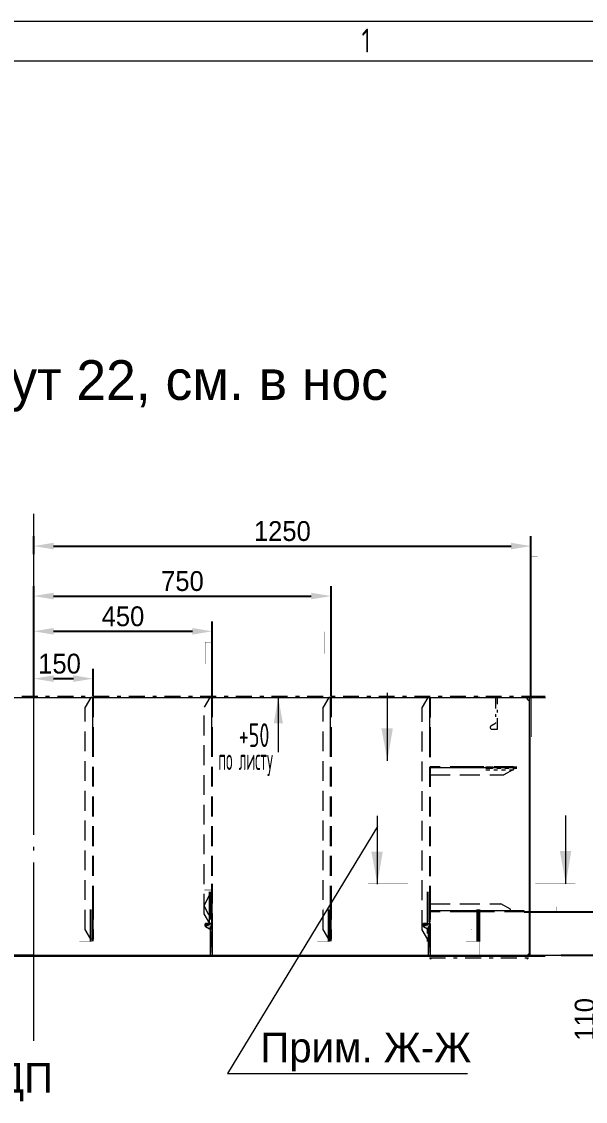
# Model space of a CAD drawing. Header units: millimetres. Extents: x 149544 to 197467, y -3118 to 25363.
# Drawn here: x 182462 to 183884, y 6742 to 9465 of the extents above; entities that cross this region are included whole.
import ezdxf

# ---------------------------------------------------------------- set-up
doc = ezdxf.new("R2010")
doc.units = ezdxf.units.MM
doc.header["$MEASUREMENT"] = 0
for name, pattern in [('K5LT32768', [0]), ('K5LT32769', [0]), ('K5LT32781', [90, 40, -20, 10, -20]), ('K5LT32789', [0]), ('K5LT32790', [520, 450, -30, 10, -30]), ('K5LT32791', [0]), ('K5LT32793', [10, 5, -5]), ('K5LT32795', [75, 50, -25]), ('K5LT32798', [20, 10, -10]), ('K5LT32799', [20, 10, -10]), ('K5LT32807', [0]), ('K5LT32813', [90, 40, -20, 10, -20]), ('K5LT32814', [63, 28, -14, 7, -14]), ('K5LT_THIN', [0])]:
    doc.linetypes.add(name, pattern=pattern)
doc.layers.add('pen_035', color=1, linetype='Continuous')
doc.layers.add('pen_7', color=1, linetype='Continuous')
doc.styles.add('KTEXTSTYLE', font='GOST_AU.SHX', dxfattribs={"width": 0.96, "height": 5})
doc.styles.add('style5', font='arial.ttf', dxfattribs={"height": 3})
doc.dimstyles.new('PB20', dxfattribs={"dimscale": 20, "dimtxt": 2.5, "dimasz": 2.5, "dimexe": 1.25, "dimexo": 0, "dimtad": 1, "dimdec": 0, "dimtxsty": 'Standard', "dimcen": 2.5, "dimclrd": 7, "dimclre": 7, "dimclrt": 4, "dimadec": 0, "dimazin": 0, "dimtfac": 1, "dimtdec": 0, "dimtmove": 0, "dimatfit": 3, "dimfxl": 1.25, "dimarcsym": 0})

# ---------------------------------------------------------------- blocks, each defined once
blk = doc.blocks.new('*D3231')
at = {"color": 7, "lineweight": -2}
for p, q in [((182493.1, 8122.2), (182493.1, 8167.5)), ((183747.1, 7760.4), (183747.1, 8167.5)), ((182543.1, 8142.5), (183697.1, 8142.5))]:
    blk.add_line(p, q, dxfattribs=at)
at = {"color": 7}
for points in [[(182543.1, 8150.8), (182543.1, 8134.2), (182493.1, 8142.5)], [(183697.1, 8150.8), (183697.1, 8134.2), (183747.1, 8142.5)]]:
    blk.add_solid(points, dxfattribs=at)
at = {"layer": 'Defpoints', "color": 0}
for p in [(182493.1, 8122.2), (183747.1, 8142.5), (183747.1, 7760.4)]:
    blk.add_point(p, dxfattribs=at)
at = {"color": 4, "insert": (183120.1, 8180), "char_height": 50, "attachment_point": 5}
blk.add_mtext('\\H50.0;\\W0.965;\\Q0;\\Q0;1250\\H50.0;\\W0.965;\\Q0;', dxfattribs=at)
blk = doc.blocks.new('*D3232')
at = {"color": 7, "lineweight": -2}
for p, q in [((183920.4, 7270.4), (183920.4, 7320.4)), ((183730.1, 7220.4), (183945.4, 7220.4)), ((183920.4, 7220.4), (183920.4, 7110.9)), ((183823.7, 7110.9), (183945.4, 7110.9)), ((183920.4, 7060.9), (183920.4, 6892.1))]:
    blk.add_line(p, q, dxfattribs=at)
at = {"color": 7}
for points in [[(183912, 7270.4), (183928.7, 7270.4), (183920.4, 7220.4)], [(183912, 7060.9), (183928.7, 7060.9), (183920.4, 7110.9)]]:
    blk.add_solid(points, dxfattribs=at)
at = {"layer": 'Defpoints', "color": 0}
for p in [(183730.1, 7220.4), (183823.7, 7110.9), (183920.4, 7110.9)]:
    blk.add_point(p, dxfattribs=at)
at = {"color": 4, "insert": (183882.9, 6948.8), "char_height": 50, "attachment_point": 5, "rotation": 90}
blk.add_mtext('\\H50.0;\\W0.965;\\Q0;\\H50.0;\\W0.965;\\Q0;\\Q0;110', dxfattribs=at)
blk = doc.blocks.new('U495')
at = {"layer": 'pen_035', "color": 1, "linetype": 'K5LT32769', "lineweight": 18, "true_color": 0xff0000}
for p in [(-151455.7, -1015.1), (-151470.7, -1015.1)]:
    blk.add_line(p, (-151472.3, -1015.5), dxfattribs=at)
blk = doc.blocks.new('U496')
at = {"layer": 'pen_035', "color": 1, "linetype": 'K5LT32769', "lineweight": 18, "true_color": 0xff0000}
for p in [(-151455.7, -1015.1), (-151472.3, -1015.5)]:
    blk.add_line(p, (-151473.7, -1016.6), dxfattribs=at)
blk = doc.blocks.new('U497')
at = {"layer": 'pen_035', "color": 1, "linetype": 'K5LT32769', "lineweight": 18, "true_color": 0xff0000}
for p in [(-151455.7, -1015.1), (-151473.7, -1016.6)]:
    blk.add_line(p, (-151474.5, -1018.1), dxfattribs=at)
blk = doc.blocks.new('U498')
at = {"layer": 'pen_035', "color": 1, "linetype": 'K5LT32769', "lineweight": 18, "true_color": 0xff0000}
for p in [(-151455.7, -1015.1), (-151474.5, -1018.1)]:
    blk.add_line(p, (-151474.6, -1019.8), dxfattribs=at)
blk = doc.blocks.new('U499')
at = {"layer": 'pen_035', "color": 1, "linetype": 'K5LT32769', "lineweight": 18, "true_color": 0xff0000}
for p in [(-151474.6, -1019.8), (-151455.7, -1015.1)]:
    blk.add_line(p, (-151473.9, -1021.4), dxfattribs=at)
blk = doc.blocks.new('U500')
at = {"layer": 'pen_035', "color": 1, "linetype": 'K5LT32769', "lineweight": 18, "true_color": 0xff0000}
for p in [(-151473.9, -1021.4), (-151455.7, -1015.1)]:
    blk.add_line(p, (-151472.7, -1022.6), dxfattribs=at)
blk = doc.blocks.new('U501')
at = {"layer": 'pen_035', "color": 1, "linetype": 'K5LT32769', "lineweight": 18, "true_color": 0xff0000}
for p in [(-151472.7, -1022.6), (-151455.7, -1015.1)]:
    blk.add_line(p, (-151462.7, -1028.4), dxfattribs=at)
blk = doc.blocks.new('U502')
at = {"layer": 'pen_035', "color": 1, "linetype": 'K5LT32769', "lineweight": 18, "true_color": 0xff0000}
for p in [(-151462.7, -1028.4), (-151455.7, -1015.1)]:
    blk.add_line(p, (-151461.6, -1029.3), dxfattribs=at)
blk = doc.blocks.new('U503')
at = {"layer": 'pen_035', "color": 1, "linetype": 'K5LT32769', "lineweight": 18, "true_color": 0xff0000}
for p in [(-151461.6, -1029.3), (-151455.7, -1015.1)]:
    blk.add_line(p, (-151460.9, -1030.5), dxfattribs=at)
blk = doc.blocks.new('U504')
at = {"layer": 'pen_035', "color": 1, "linetype": 'K5LT32769', "lineweight": 18, "true_color": 0xff0000}
for p in [(-151460.9, -1030.5), (-151455.7, -1015.1)]:
    blk.add_line(p, (-151460.7, -1031.9), dxfattribs=at)
blk = doc.blocks.new('U505')
at = {"layer": 'pen_035', "color": 1, "linetype": 'K5LT32769', "lineweight": 18, "true_color": 0xff0000}
for p in [(-151455.7, -1015.1), (-151460.7, -1031.9)]:
    blk.add_line(p, (-151460.7, -1095.1), dxfattribs=at)
blk = doc.blocks.new('U506')
at = {"layer": 'pen_035', "color": 1, "linetype": 'K5LT32769', "lineweight": 18, "true_color": 0xff0000}
for p, q in [((-151455.7, -1015.1), (-151460.7, -1095.1)), ((-151455.7, -1015.1), (-151455.7, -1095.1)), ((-151460.7, -1095.1), (-151455.7, -1095.1))]:
    blk.add_line(p, q, dxfattribs=at)
blk = doc.blocks.new('U515')
at = {"layer": 'pen_035', "color": 1, "linetype": 'K5LT32769', "lineweight": 18, "true_color": 0xff0000}
for p in [(-150905.7, -1015.1), (-150920.7, -1015.1)]:
    blk.add_line(p, (-150922.3, -1015.5), dxfattribs=at)
blk = doc.blocks.new('U516')
at = {"layer": 'pen_035', "color": 1, "linetype": 'K5LT32769', "lineweight": 18, "true_color": 0xff0000}
for p in [(-150905.7, -1015.1), (-150922.3, -1015.5)]:
    blk.add_line(p, (-150923.7, -1016.6), dxfattribs=at)
blk = doc.blocks.new('U517')
at = {"layer": 'pen_035', "color": 1, "linetype": 'K5LT32769', "lineweight": 18, "true_color": 0xff0000}
for p in [(-150905.7, -1015.1), (-150923.7, -1016.6)]:
    blk.add_line(p, (-150924.5, -1018.1), dxfattribs=at)
blk = doc.blocks.new('U518')
at = {"layer": 'pen_035', "color": 1, "linetype": 'K5LT32769', "lineweight": 18, "true_color": 0xff0000}
for p in [(-150905.7, -1015.1), (-150924.5, -1018.1)]:
    blk.add_line(p, (-150924.6, -1019.8), dxfattribs=at)
blk = doc.blocks.new('U519')
at = {"layer": 'pen_035', "color": 1, "linetype": 'K5LT32769', "lineweight": 18, "true_color": 0xff0000}
for p in [(-150924.6, -1019.8), (-150905.7, -1015.1)]:
    blk.add_line(p, (-150923.9, -1021.4), dxfattribs=at)
blk = doc.blocks.new('U520')
at = {"layer": 'pen_035', "color": 1, "linetype": 'K5LT32769', "lineweight": 18, "true_color": 0xff0000}
for p in [(-150923.9, -1021.4), (-150905.7, -1015.1)]:
    blk.add_line(p, (-150922.7, -1022.6), dxfattribs=at)
blk = doc.blocks.new('U521')
at = {"layer": 'pen_035', "color": 1, "linetype": 'K5LT32769', "lineweight": 18, "true_color": 0xff0000}
for p in [(-150922.7, -1022.6), (-150905.7, -1015.1)]:
    blk.add_line(p, (-150912.7, -1028.4), dxfattribs=at)
blk = doc.blocks.new('U522')
at = {"layer": 'pen_035', "color": 1, "linetype": 'K5LT32769', "lineweight": 18, "true_color": 0xff0000}
for p in [(-150912.7, -1028.4), (-150905.7, -1015.1)]:
    blk.add_line(p, (-150911.6, -1029.3), dxfattribs=at)
blk = doc.blocks.new('U523')
at = {"layer": 'pen_035', "color": 1, "linetype": 'K5LT32769', "lineweight": 18, "true_color": 0xff0000}
for p in [(-150911.6, -1029.3), (-150905.7, -1015.1)]:
    blk.add_line(p, (-150910.9, -1030.5), dxfattribs=at)
blk = doc.blocks.new('U524')
at = {"layer": 'pen_035', "color": 1, "linetype": 'K5LT32769', "lineweight": 18, "true_color": 0xff0000}
for p in [(-150910.9, -1030.5), (-150905.7, -1015.1)]:
    blk.add_line(p, (-150910.7, -1031.9), dxfattribs=at)
blk = doc.blocks.new('U525')
at = {"layer": 'pen_035', "color": 1, "linetype": 'K5LT32769', "lineweight": 18, "true_color": 0xff0000}
for p in [(-150905.7, -1015.1), (-150910.7, -1031.9)]:
    blk.add_line(p, (-150910.7, -1095.1), dxfattribs=at)
blk = doc.blocks.new('U526')
at = {"layer": 'pen_035', "color": 1, "linetype": 'K5LT32769', "lineweight": 18, "true_color": 0xff0000}
for p, q in [((-150905.7, -1015.1), (-150910.7, -1095.1)), ((-150905.7, -1015.1), (-150905.7, -1095.1)), ((-150910.7, -1095.1), (-150905.7, -1095.1))]:
    blk.add_line(p, q, dxfattribs=at)
blk = doc.blocks.new('U1268')
at = {"layer": 'pen_035', "color": 1, "linetype": 'K5LT32769', "lineweight": 18, "true_color": 0xff0000}
for p in [(-150905.7, -1015.6), (-150920.7, -1015.6)]:
    blk.add_line(p, (-150922.3, -1016), dxfattribs=at)
blk = doc.blocks.new('U1269')
at = {"layer": 'pen_035', "color": 1, "linetype": 'K5LT32769', "lineweight": 18, "true_color": 0xff0000}
for p in [(-150905.7, -1015.6), (-150922.3, -1016)]:
    blk.add_line(p, (-150923.7, -1017.1), dxfattribs=at)
blk = doc.blocks.new('U1270')
at = {"layer": 'pen_035', "color": 1, "linetype": 'K5LT32769', "lineweight": 18, "true_color": 0xff0000}
for p in [(-150905.7, -1015.6), (-150923.7, -1017.1)]:
    blk.add_line(p, (-150924.5, -1018.6), dxfattribs=at)
blk = doc.blocks.new('U1271')
at = {"layer": 'pen_035', "color": 1, "linetype": 'K5LT32769', "lineweight": 18, "true_color": 0xff0000}
for p in [(-150905.7, -1015.6), (-150924.5, -1018.6)]:
    blk.add_line(p, (-150924.6, -1020.3), dxfattribs=at)
blk = doc.blocks.new('U1272')
at = {"layer": 'pen_035', "color": 1, "linetype": 'K5LT32769', "lineweight": 18, "true_color": 0xff0000}
for p in [(-150924.6, -1020.3), (-150905.7, -1015.6)]:
    blk.add_line(p, (-150923.9, -1021.9), dxfattribs=at)
blk = doc.blocks.new('U1273')
at = {"layer": 'pen_035', "color": 1, "linetype": 'K5LT32769', "lineweight": 18, "true_color": 0xff0000}
for p in [(-150923.9, -1021.9), (-150905.7, -1015.6)]:
    blk.add_line(p, (-150922.7, -1023.1), dxfattribs=at)
blk = doc.blocks.new('U1274')
at = {"layer": 'pen_035', "color": 1, "linetype": 'K5LT32769', "lineweight": 18, "true_color": 0xff0000}
for p in [(-150922.7, -1023.1), (-150905.7, -1015.6)]:
    blk.add_line(p, (-150912.7, -1028.9), dxfattribs=at)
blk = doc.blocks.new('U1275')
at = {"layer": 'pen_035', "color": 1, "linetype": 'K5LT32769', "lineweight": 18, "true_color": 0xff0000}
for p in [(-150912.7, -1028.9), (-150905.7, -1015.6)]:
    blk.add_line(p, (-150911.6, -1029.8), dxfattribs=at)
blk = doc.blocks.new('U1276')
at = {"layer": 'pen_035', "color": 1, "linetype": 'K5LT32769', "lineweight": 18, "true_color": 0xff0000}
for p in [(-150911.6, -1029.8), (-150905.7, -1015.6)]:
    blk.add_line(p, (-150910.9, -1031), dxfattribs=at)
blk = doc.blocks.new('U1277')
at = {"layer": 'pen_035', "color": 1, "linetype": 'K5LT32769', "lineweight": 18, "true_color": 0xff0000}
for p in [(-150910.9, -1031), (-150905.7, -1015.6)]:
    blk.add_line(p, (-150910.7, -1032.4), dxfattribs=at)
blk = doc.blocks.new('U1278')
at = {"layer": 'pen_035', "color": 1, "linetype": 'K5LT32769', "lineweight": 18, "true_color": 0xff0000}
for p in [(-150905.7, -1015.6), (-150910.7, -1032.4)]:
    blk.add_line(p, (-150910.7, -1095.6), dxfattribs=at)
blk = doc.blocks.new('U1279')
at = {"layer": 'pen_035', "color": 1, "linetype": 'K5LT32769', "lineweight": 18, "true_color": 0xff0000}
for p, q in [((-150905.7, -1015.6), (-150910.7, -1095.6)), ((-150905.7, -1015.6), (-150905.7, -1095.6)), ((-150910.7, -1095.6), (-150905.7, -1095.6))]:
    blk.add_line(p, q, dxfattribs=at)
blk = doc.blocks.new('*D3241')
at = {"color": 7, "lineweight": -2}
for p, q in [((182493.1, 7763.9), (182493.1, 7833.2)), ((182643.1, 7763.9), (182643.1, 7833.2)), ((182543.1, 7808.2), (182593.1, 7808.2))]:
    blk.add_line(p, q, dxfattribs=at)
at = {"color": 7}
for points in [[(182543.1, 7816.5), (182543.1, 7799.8), (182493.1, 7808.2)], [(182593.1, 7816.5), (182593.1, 7799.8), (182643.1, 7808.2)]]:
    blk.add_solid(points, dxfattribs=at)
at = {"layer": 'Defpoints', "color": 0}
for p in [(182643.1, 7808.2), (182493.1, 7763.9), (182643.1, 7763.9)]:
    blk.add_point(p, dxfattribs=at)
at = {"color": 4, "insert": (182558.1, 7845.7), "char_height": 50, "attachment_point": 5}
blk.add_mtext('\\H50.0;\\W0.965;\\Q0;\\H50.0;\\W0.965;\\Q0;\\Q0;150', dxfattribs=at)
blk = doc.blocks.new('*D3242')
at = {"color": 7, "lineweight": -2}
for p, q in [((182493.1, 7763.9), (182493.1, 7952.6)), ((182943.1, 7763.9), (182943.1, 7952.6)), ((182543.1, 7927.6), (182893.1, 7927.6))]:
    blk.add_line(p, q, dxfattribs=at)
at = {"color": 7}
for points in [[(182543.1, 7935.9), (182543.1, 7919.2), (182493.1, 7927.6)], [(182893.1, 7935.9), (182893.1, 7919.2), (182943.1, 7927.6)]]:
    blk.add_solid(points, dxfattribs=at)
at = {"layer": 'Defpoints', "color": 0}
for p in [(182943.1, 7927.6), (182493.1, 7763.9), (182943.1, 7763.9)]:
    blk.add_point(p, dxfattribs=at)
at = {"color": 4, "insert": (182718.1, 7965.1), "char_height": 50, "attachment_point": 5}
blk.add_mtext('\\H50.0;\\W0.965;\\Q0;\\H50.0;\\W0.965;\\Q0;\\Q0;450', dxfattribs=at)
blk = doc.blocks.new('*D3243')
at = {"color": 7, "lineweight": -2}
for p, q in [((182493.1, 7763.9), (182493.1, 8041.4)), ((183243.1, 7763.9), (183243.1, 8041.4)), ((182543.1, 8016.4), (183193.1, 8016.4))]:
    blk.add_line(p, q, dxfattribs=at)
at = {"color": 7}
for points in [[(182543.1, 8024.8), (182543.1, 8008.1), (182493.1, 8016.4)], [(183193.1, 8024.8), (183193.1, 8008.1), (183243.1, 8016.4)]]:
    blk.add_solid(points, dxfattribs=at)
at = {"layer": 'Defpoints', "color": 0}
for p in [(183243.1, 8016.4), (182493.1, 7763.9), (183243.1, 7763.9)]:
    blk.add_point(p, dxfattribs=at)
at = {"color": 4, "insert": (182868.1, 8053.9), "char_height": 50, "attachment_point": 5}
blk.add_mtext('\\H50.0;\\W0.965;\\Q0;\\H50.0;\\W0.965;\\Q0;\\Q0;750', dxfattribs=at)

msp = doc.modelspace()

# ---------------------------------------------------------------- hatches: boundary and pattern name
for points in [[(183121.6, 7695.4), (183098.5, 7695.5), (183109.7, 7760.6)], [(183369.9, 7683), (183398.8, 7683), (183385.1, 7601.5)], [(183344.5, 7372.1), (183373.4, 7372.1), (183359.7, 7290.6)], [(183819.9, 7373.1), (183848.8, 7373.1), (183835.1, 7291.6)], [(182943.1, 7110.9), (182938.1, 7110.9), (182938.1, 7174.2), (182937.9, 7175.5), (182937.2, 7176.8), (182936.1, 7177.6), (182926.1, 7183.4), (182924.9, 7184.6), (182924.2, 7186.2), (182924.3, 7187.9), (182925.1, 7189.5), (182926.4, 7190.5), (182928.1, 7190.9), (182943.1, 7190.9)], [(183493.1, 7110.9), (183488.1, 7110.9), (183488.1, 7174.2), (183487.9, 7175.5), (183487.2, 7176.8), (183486.1, 7177.6), (183476.1, 7183.4), (183474.9, 7184.6), (183474.2, 7186.2), (183474.3, 7187.9), (183475.1, 7189.5), (183476.4, 7190.5), (183478.1, 7190.9), (183493.1, 7190.9)], [(183493.1, 7110.4), (183488.1, 7110.4), (183488.1, 7173.7), (183487.9, 7175), (183487.2, 7176.3), (183486.1, 7177.1), (183476.1, 7182.9), (183474.9, 7184.1), (183474.2, 7185.7), (183474.3, 7187.4), (183475.1, 7189), (183476.4, 7190), (183478.1, 7190.4), (183493.1, 7190.4)]]:
    msp.add_hatch(color=0).paths.add_polyline_path(points)

# ---------------------------------------------------------------- linework, layer by layer
at = {"color": 7, "linetype": 'K5LT32768', "lineweight": 18}
msp.add_line((185451.3, 9465.2), (168631.3, 9465.2), dxfattribs=at)
at = {"color": 1, "linetype": 'K5LT32769', "lineweight": 18, "true_color": 0xff0000}
msp.add_line((185351.3, 9365.2), (169031.3, 9365.2), dxfattribs=at)
at = {"color": 0, "linetype": 'K5LT32790', "lineweight": 18}
for p, q in [((182493.1, 6894.4), (182493.1, 8223.6)), ((180113.1, 7110.9), (184283.7, 7110.9))]:
    msp.add_line(p, q, dxfattribs=at)
at = {"color": 0, "linetype": 'K5LT32781', "lineweight": 18}
for p, q in [((181203.1, 7763.9), (183743.1, 7763.9)), ((183743.1, 7763.9), (183783.7, 7763.9)), ((183663.1, 7760.8), (183658.1, 7760.8)), ((183747.1, 7760.4), (183783.7, 7760.4)), ((183644.9, 7687.1), (183644.2, 7685.5)), ((183644.2, 7685.5), (183644.3, 7683.7)), ((183644.3, 7683.7), (183645.1, 7682.2)), ((183646.1, 7688.2), (183644.9, 7687.1)), ((183645.1, 7682.2), (183646.4, 7681.1)), ((183656.1, 7694), (183646.1, 7688.2)), ((183646.4, 7681.1), (183648.1, 7680.8)), ((183648.1, 7680.8), (183663.1, 7680.8)), ((183657.2, 7694.9), (183656.1, 7694)), ((183657.9, 7696.1), (183657.2, 7694.9)), ((183658.1, 7697.5), (183657.9, 7696.1)), ((183491.4, 7107.9), (183740.8, 7107.9)), ((183491.4, 7104.4), (183740.8, 7104.4)), ((183492.6, 7102.1), (183493.9, 7100.9)), ((183492.6, 7101.6), (183493.9, 7100.4)), ((183494.7, 7104.3), (183496, 7103)), ((183494.7, 7103.8), (183496, 7102.5)), ((183614.1, 7102.4), (183614.1, 7104.5)), ((183618.1, 7102.4), (183618.1, 7104.5)), ((183736.3, 7103), (183737.5, 7104.3)), ((183738.4, 7100.9), (183739.6, 7102.1))]:
    msp.add_line(p, q, dxfattribs=at)
at = {"color": 0, "linetype": 'K5LT32768', "lineweight": 18}
for p, q in [((183385.3, 7600.6), (183385.3, 7772.7)), ((183359.9, 7289.7), (183359.9, 7461.9)), ((183835.2, 7290.6), (183835.2, 7462.8)), ((183359.9, 7435.4), (182981.7, 6812.5)), ((182493.1, 7078.9), (182493.1, 7142.9)), ((182981.7, 6812.5), (183587.4, 6812.5))]:
    msp.add_line(p, q, dxfattribs=at)
at = {"color": 0, "linetype": 'K5LT32769', "lineweight": 18}
for p, q in [((181243.1, 7760.5), (183747.1, 7760.4)), ((182637.1, 7760.9), (182623.1, 7736.6)), ((182643.1, 7760.9), (182637.1, 7760.9)), ((182641.1, 7760.9), (182641.1, 7660.9)), ((182937.1, 7760.9), (182923.1, 7736.6)), ((182943.1, 7760.9), (182937.1, 7760.9)), ((182941.1, 7760.9), (182941.1, 7660.9)), ((183237.1, 7760.9), (183223.1, 7736.6)), ((183243.1, 7760.9), (183237.1, 7760.9)), ((183241.1, 7760.9), (183241.1, 7660.9)), ((183487.1, 7760.4), (183473.1, 7736.1)), ((183493.1, 7760.4), (183487.1, 7760.4)), ((183491.1, 7760.4), (183491.1, 7660.4)), ((183618.1, 7760.9), (183612.1, 7760.9)), ((183743.1, 7110.4), (183743.1, 7760.4)), ((183747.1, 7760.4), (183747.1, 7661.8)), ((183745.1, 7110.4), (183745.1, 7660.4)), ((183493.1, 7585.4), (183493.1, 7565.4)), ((183593.1, 7583.4), (183493.1, 7583.4)), ((183703.1, 7583.4), (183598.1, 7583.4)), ((183703.1, 7579.4), (183678.9, 7565.4)), ((183703.1, 7585.4), (183703.1, 7579.4)), ((182941.1, 7290.9), (182941.1, 7190.9)), ((183243.1, 7260.9), (183243.1, 7280.9)), ((182641.1, 7250.9), (182641.1, 7150.9)), ((182935, 7260.3), (182923.1, 7236)), ((182940.1, 7260.3), (182935, 7260.3)), ((182940.1, 7200.4), (182940.1, 7270.9)), ((182943.1, 7200.4), (182943.1, 7270.9)), ((183241.1, 7250.9), (183241.1, 7150.9)), ((183490.1, 7200.4), (183490.1, 7270.9)), ((183490.1, 7199.9), (183490.1, 7270.4)), ((183491.1, 7250.4), (183491.1, 7150.4)), ((183493.1, 7200.4), (183493.1, 7270.9)), ((183493.1, 7199.9), (183493.1, 7270.4)), ((183493.1, 7225.4), (183493.1, 7245.4)), ((182640.1, 7145.9), (182640.1, 7225.9)), ((182643.1, 7145.9), (182643.1, 7225.9)), ((182923.1, 7236), (182923.1, 7235.7)), ((182935, 7211.5), (182923.1, 7235.7)), ((183240.1, 7145.9), (183240.1, 7225.9)), ((183243.1, 7145.9), (183243.1, 7225.9)), ((183593.1, 7222.4), (183493.1, 7222.4)), ((183615.1, 7145.9), (183615.1, 7225.9)), ((183615.1, 7145.4), (183615.1, 7225.4)), ((183618.1, 7145.9), (183618.1, 7225.9)), ((183618.1, 7145.4), (183618.1, 7225.4)), ((183730.1, 7222.4), (183630.1, 7222.4)), ((183695.5, 7226.4), (183671.2, 7240.4)), ((183695.5, 7220.4), (183695.5, 7226.4)), ((182937.1, 7190.9), (182923.1, 7215.1)), ((182940.1, 7211.5), (182935, 7211.5)), ((182943.1, 7190.9), (182937.1, 7190.9)), ((182637.1, 7150.9), (182623.1, 7175.1)), ((183237.1, 7150.9), (183223.1, 7175.1)), ((183487.1, 7150.4), (183473.1, 7174.6)), ((182643.1, 7150.9), (182637.1, 7150.9)), ((183243.1, 7150.9), (183237.1, 7150.9)), ((183493.1, 7150.4), (183487.1, 7150.4)), ((181243.1, 7110.9), (183743.1, 7110.9)), ((181243.1, 7107.9), (183743.1, 7107.9)), ((183738.1, 7110.9), (183743.1, 7115.5)), ((183743.1, 7110.9), (183783.1, 7110.9)), ((183743.1, 7107.9), (183783.1, 7107.9))]:
    msp.add_line(p, q, dxfattribs=at)
at = {"color": 0, "linetype": 'K5LT32795', "lineweight": 18}
for p, q in [((182623.1, 7175.1), (182623.1, 7736.6)), ((182643.1, 7760.9), (182641.1, 7760.9)), ((182643.1, 7760.9), (182643.1, 7660.9)), ((182923.1, 7215.1), (182923.1, 7736.6)), ((182943.1, 7760.9), (182941.1, 7760.9)), ((182943.1, 7760.9), (182943.1, 7660.9)), ((183223.1, 7175.1), (183223.1, 7736.6)), ((183243.1, 7760.9), (183241.1, 7760.9)), ((183243.1, 7760.9), (183243.1, 7660.9)), ((183473.1, 7174.6), (183473.1, 7736.1)), ((183493.1, 7760.4), (183491.1, 7760.4)), ((183493.1, 7760.4), (183493.1, 7660.4)), ((183618.1, 7760.9), (183616.1, 7760.9)), ((182641.1, 7660.9), (182641.1, 7250.9)), ((182643.1, 7660.9), (182643.1, 7250.9)), ((182941.1, 7660.9), (182941.1, 7290.9)), ((182943.1, 7660.9), (182943.1, 7290.9)), ((183241.1, 7660.9), (183241.1, 7250.9)), ((183243.1, 7660.9), (183243.1, 7250.9)), ((183491.1, 7660.4), (183491.1, 7250.4)), ((183493.1, 7660.4), (183493.1, 7250.4)), ((183593.1, 7585.4), (183493.1, 7585.4)), ((183493.1, 7585.4), (183493.1, 7583.4)), ((183598.1, 7585.4), (183593.1, 7585.4)), ((183598.1, 7583.4), (183593.1, 7583.4)), ((183703.1, 7585.4), (183598.1, 7585.4)), ((183703.1, 7585.4), (183703.1, 7583.4)), ((183493.1, 7565.4), (183678.9, 7565.4)), ((182943.1, 7290.9), (182943.1, 7190.9)), ((182643.1, 7250.9), (182643.1, 7150.9)), ((183243.1, 7260.9), (183243.1, 7262.9)), ((183243.1, 7250.9), (183243.1, 7150.9)), ((183493.1, 7250.4), (183493.1, 7150.4)), ((183493.1, 7240.4), (183671.2, 7240.4)), ((183493.1, 7225.4), (183493.1, 7227.4)), ((183593.1, 7220.4), (183493.1, 7220.4)), ((183630.1, 7222.4), (183593.1, 7222.4)), ((183630.1, 7220.4), (183593.1, 7220.4)), ((183730.1, 7220.4), (183630.1, 7220.4)), ((183730.1, 7220.4), (183730.1, 7222.4)), ((182943.1, 7190.9), (182941.1, 7190.9)), ((182643.1, 7150.9), (182641.1, 7150.9)), ((183243.1, 7150.9), (183241.1, 7150.9)), ((183493.1, 7150.4), (183491.1, 7150.4))]:
    msp.add_line(p, q, dxfattribs=at)
at = {"color": 0, "linetype": 'K5LT32807', "lineweight": 18}
msp.add_line((183109.7, 7760.6), (183109.2, 7622.8), dxfattribs=at)
at = {"color": 0, "linetype": 'K5LT32814', "lineweight": 18}
for p, q in [((183658.1, 7760.8), (183658.1, 7697.5)), ((183663.1, 7680.8), (183663.1, 7760.8))]:
    msp.add_line(p, q, dxfattribs=at)
at = {"color": 0, "linetype": 'K5LT32799', "lineweight": 18}
for p, q in [((183633.1, 7585.4), (183641.1, 7585.4)), ((183633.1, 7582.4), (183641.1, 7582.4)), ((183641.1, 7585.4), (183713.1, 7585.4)), ((183641.1, 7582.4), (183713.1, 7582.4)), ((182940.1, 7200.4), (182940.1, 7270.9)), ((182943.1, 7200.4), (182943.1, 7270.9)), ((182640.1, 7155.4), (182640.1, 7225.9)), ((182643.1, 7155.4), (182643.1, 7225.9)), ((183240.1, 7145.9), (183240.1, 7225.9)), ((183243.1, 7145.9), (183243.1, 7225.9)), ((183490.1, 7154.9), (183490.1, 7225.4)), ((183493.1, 7154.9), (183493.1, 7225.4)), ((183615.1, 7155.4), (183615.1, 7225.9)), ((183618.1, 7155.4), (183618.1, 7225.9))]:
    msp.add_line(p, q, dxfattribs=at)
at = {"color": 0, "linetype": 'K5LT32798', "lineweight": 18}
for p, q in [((183633.1, 7578.3), (183713.1, 7578.3)), ((182936.1, 7190.9), (182936.1, 7270.9)), ((182636.1, 7145.9), (182636.1, 7225.9)), ((183236.1, 7145.9), (183236.1, 7225.9)), ((183486.1, 7145.4), (183486.1, 7225.4)), ((183611.1, 7145.9), (183611.1, 7225.9))]:
    msp.add_line(p, q, dxfattribs=at)
at = {"color": 0, "linetype": 'K5LT32791', "lineweight": 18}
for p, q in [((182936.1, 7190.9), (182936.1, 7270.9)), ((183486.1, 7190.9), (183486.1, 7270.9)), ((183486.1, 7190.4), (183486.1, 7270.4)), ((182636.1, 7145.9), (182636.1, 7225.9)), ((183236.1, 7145.9), (183236.1, 7225.9)), ((183611.1, 7145.9), (183611.1, 7225.9)), ((183611.1, 7145.4), (183611.1, 7225.4)), ((182493.1, 7110.9), (181243.1, 7110.9)), ((182493.1, 7110.9), (183743.1, 7110.9))]:
    msp.add_line(p, q, dxfattribs=at)
at = {"color": 0, "linetype": 'K5LT32789', "const_width": 0.18}
for points in [[(183747.1, 8060.3), (183747.1, 8115.3), (183764.2, 8115.3), (183764.2, 8060.3)], [(183225.5, 7871.4), (183225.5, 7926.3), (183242.6, 7926.3), (183242.6, 7871.4)], [(182925.5, 7845.1), (182925.5, 7900.1), (182942.6, 7900.1), (182942.6, 7845.1)], [(182625.5, 7828.8), (182625.5, 7883.8), (182642.6, 7883.8), (182642.6, 7828.8)], [(183811.5, 7233.2), (183848.4, 7233.2), (183848.4, 7220.7), (183811.5, 7220.7)]]:
    msp.add_lwpolyline(points, close=True, dxfattribs=at)
at = {"color": 0, "linetype": 'K5LT32813', "const_width": 0.18}
msp.add_lwpolyline([(183663.1, 7680.8), (183658.9, 7680.8), (183658.9, 7585.4), (183663.1, 7585.4)], close=True, dxfattribs=at)
at = {"color": 0, "linetype": 'K5LT_THIN', "const_width": 0.18}
for points in [[(183361.2, 7601.5), (183462.2, 7601.5)], [(183335.8, 7290.6), (183436.8, 7290.6)], [(183859.2, 7290.6), (183758.2, 7290.6)]]:
    msp.add_lwpolyline(points, dxfattribs=at)
at = {"color": 0, "linetype": 'K5LT32793', "const_width": 0.18}
for points in [[(183743.1, 7585.4), (183743.1, 7584.4), (183742.8, 7583.7), (183742.1, 7583.4), (183717.1, 7583.4), (183716.1, 7583.1), (183715.4, 7582.4), (183715.1, 7581.4), (183715.1, 7566.4), (183714.8, 7565.7), (183714.1, 7565.4), (183713.1, 7565.4), (183713.1, 7585.4), (183743.1, 7585.4)], [(182943.1, 7110.9), (182938.1, 7110.9), (182938.1, 7174.2), (182937.9, 7175.5), (182937.2, 7176.8), (182936.1, 7177.6), (182926.1, 7183.4), (182924.9, 7184.6), (182924.2, 7186.2), (182924.3, 7187.9), (182925.1, 7189.5), (182926.4, 7190.5), (182928.1, 7190.9), (182943.1, 7190.9), (182943.1, 7110.9)], [(182643.1, 7110.9), (182640.1, 7110.9), (182640.1, 7145.2), (182608.1, 7145.2), (182608.1, 7148.4), (182643.1, 7148.4), (182643.1, 7110.9)], [(183243.1, 7110.9), (183240.1, 7110.9), (183240.1, 7145.2), (183208.1, 7145.2), (183208.1, 7148.4), (183243.1, 7148.4), (183243.1, 7110.9)], [(183618.1, 7110.9), (183615.1, 7110.9), (183615.1, 7145.2), (183583.1, 7145.2), (183583.1, 7148.4), (183618.1, 7148.4), (183618.1, 7110.9)]]:
    msp.add_lwpolyline(points, dxfattribs=at)
at = {"color": 0, "linetype": 'K5LT32769', "const_width": 0.18}
for points in [[(183743.1, 7585.4), (183743.1, 7584.4), (183742.8, 7583.7), (183742.1, 7583.4), (183717.1, 7583.4), (183716.1, 7583.1), (183715.4, 7582.4), (183715.1, 7581.4), (183715.1, 7566.4), (183714.8, 7565.7), (183714.1, 7565.4), (183713.1, 7565.4), (183713.1, 7585.4), (183743.1, 7585.4)], [(182940.1, 7262.8), (182940.1, 7273), (182923.1, 7273), (182923.1, 7275.5), (182940.1, 7275.5), (182940.7, 7275.4), (182941.2, 7275.3), (182941.7, 7275.1), (182942.1, 7274.8), (182942.5, 7274.4), (182942.8, 7273.9), (182943, 7273.4), (182943.1, 7272.9), (182943.1, 7262.8)], [(182640.1, 7217), (182640.1, 7226.6), (182623.1, 7226.6), (182623.1, 7229.1), (182640.1, 7229.1), (182640.7, 7229), (182641.2, 7228.9), (182641.7, 7228.6), (182642.1, 7228.3), (182642.5, 7227.9), (182642.8, 7227.5), (182643, 7227), (182643.1, 7226.5), (182643.1, 7217)], [(183240.1, 7217), (183240.1, 7226.6), (183223.1, 7226.6), (183223.1, 7229.1), (183240.1, 7229.1), (183240.7, 7229), (183241.2, 7228.9), (183241.7, 7228.6), (183242.1, 7228.3), (183242.5, 7227.9), (183242.8, 7227.5), (183243, 7227), (183243.1, 7226.5), (183243.1, 7217)], [(183490.1, 7216.5), (183490.1, 7226.1), (183473.1, 7226.1), (183473.1, 7228.6), (183490.1, 7228.6), (183490.7, 7228.5), (183491.2, 7228.4), (183491.7, 7228.1), (183492.1, 7227.8), (183492.5, 7227.4), (183492.8, 7227), (183493, 7226.5), (183493.1, 7226), (183493.1, 7216.5)]]:
    msp.add_lwpolyline(points, dxfattribs=at)
at = {"color": 0, "linetype": 'K5LT32795', "const_width": 0.18}
for points in [[(182640.1, 7217), (182640.1, 7226.6), (182623.1, 7226.6), (182623.1, 7229.1), (182640.1, 7229.1), (182640.7, 7229), (182641.2, 7228.9), (182641.7, 7228.6), (182642.1, 7228.3), (182642.5, 7227.9), (182642.8, 7227.5), (182643, 7227), (182643.1, 7226.5), (182643.1, 7217)], [(183240.1, 7217), (183240.1, 7226.6), (183223.1, 7226.6), (183223.1, 7229.1), (183240.1, 7229.1), (183240.7, 7229), (183241.2, 7228.9), (183241.7, 7228.6), (183242.1, 7228.3), (183242.5, 7227.9), (183242.8, 7227.5), (183243, 7227), (183243.1, 7226.5), (183243.1, 7217)], [(183615.1, 7212.2), (183615.1, 7221.9), (183598.1, 7221.9), (183598.1, 7224.3), (183615.1, 7224.3), (183615.7, 7224.2), (183616.2, 7224.1), (183616.7, 7223.9), (183617.1, 7223.6), (183617.5, 7223.2), (183617.8, 7222.7), (183618, 7222.2), (183618.1, 7221.7), (183618.1, 7212.2)], [(182640.1, 7164.8), (182640.1, 7174.4), (182623.1, 7174.4), (182623.1, 7176.9), (182640.1, 7176.9), (182640.7, 7176.8), (182641.2, 7176.7), (182641.7, 7176.4), (182642.1, 7176.1), (182642.5, 7175.7), (182642.8, 7175.3), (182643, 7174.8), (182643.1, 7174.3), (182643.1, 7164.8)], [(183240.1, 7164.8), (183240.1, 7174.4), (183223.1, 7174.4), (183223.1, 7176.9), (183240.1, 7176.9), (183240.7, 7176.8), (183241.2, 7176.7), (183241.7, 7176.4), (183242.1, 7176.1), (183242.5, 7175.7), (183242.8, 7175.3), (183243, 7174.8), (183243.1, 7174.3), (183243.1, 7164.8)], [(183615.1, 7164.8), (183615.1, 7174.4), (183598.1, 7174.4), (183598.1, 7176.9), (183615.1, 7176.9), (183615.7, 7176.8), (183616.2, 7176.7), (183616.7, 7176.4), (183617.1, 7176.1), (183617.5, 7175.7), (183617.8, 7175.3), (183618, 7174.8), (183618.1, 7174.3), (183618.1, 7164.8)]]:
    msp.add_lwpolyline(points, dxfattribs=at)
at = {"color": 0, "linetype": 'K5LT32769', "lineweight": 18}
msp.add_arc((183743.1, 7760.4), 7, 180, 270, dxfattribs=at)

# ---------------------------------------------------------------- block references
at = {"color": 0}
for name in ['U498', 'U499', 'U497', 'U500', 'U496', 'U501', 'U495', 'U502', 'U503', 'U504', 'U505', 'U506', 'U518', 'U519', 'U1271', 'U1272', 'U517', 'U1270', 'U520', 'U1273', 'U516', 'U1269', 'U521', 'U1274', 'U515', 'U1268', 'U522', 'U1275', 'U523', 'U1276', 'U524', 'U1277', 'U525', 'U526', 'U1278', 'U1279']:
    msp.add_blockref(name, (334398.8, 8206), dxfattribs=at)

# ---------------------------------------------------------------- texts
at = {"color": 7, "insert": (183319.8, 9447.5), "char_height": 2.5, "attachment_point": 1, "style": 'KTEXTSTYLE'}
msp.add_mtext('\\H3.5;\\W0.965;\\Q15;\\Q0;\\H60.00;{\\c16711935;1}', dxfattribs=at)
at = {"color": 0, "char_height": 2.5, "attachment_point": 1, "style": 'KTEXTSTYLE'}
for s, insert in [('\\H3.5;\\W0.965;\\Q15;\\Q0;\\W0.765;\\H60.00;{\\c16711935;+50}', (183010.1, 7695.7)), ('\\H3.5;\\W0.965;\\Q15;\\Q0;\\W0.565;\\H55.00;{\\c16711935;по листу}', (182958.8, 7632.6))]:
    msp.add_mtext(s, dxfattribs=dict(at, insert=insert))
at = {"layer": 'pen_7', "color": 0, "style": 'style5', "width": 0.965}
for s, height, p in [('Шпангоут 22, см. в нос', 100, (181964, 8511.2)), ('Прим. Ж-Ж', 75, (183065, 6840.7)), ('ДП', 75, (182400.5, 6763.7))]:
    msp.add_text(s, height=height, dxfattribs=at).set_placement(p)

# ---------------------------------------------------------------- dimensions: what is measured, and where the dimension line sits
at = {"color": 0}
for base, p1, p2, text, picture, middle in [((183747.1, 8142.5), (182493.1, 8122.2), (183747.1, 7760.4), '\\H50.0;\\W0.965;\\Q0;\\Q0;1250\\H50.0;\\W0.965;\\Q0;', '*D3231', (183120.1, 8142.5)), ((183243.1, 8016.4), (182493.1, 7763.9), (183243.1, 7763.9), '\\H50.0;\\W0.965;\\Q0;\\H50.0;\\W0.965;\\Q0;\\Q0;750', '*D3243', (182868.1, 8016.4)), ((182943.1, 7927.6), (182493.1, 7763.9), (182943.1, 7763.9), '\\H50.0;\\W0.965;\\Q0;\\H50.0;\\W0.965;\\Q0;\\Q0;450', '*D3242', (182718.1, 7927.6)), ((182643.1, 7808.2), (182493.1, 7763.9), (182643.1, 7763.9), '\\H50.0;\\W0.965;\\Q0;\\H50.0;\\W0.965;\\Q0;\\Q0;150', '*D3241', (182558.1, 7808.2))]:
    dim = msp.add_linear_dim(base=base, p1=p1, p2=p2, text=text, dimstyle='PB20', dxfattribs=at)
    dim.commit()
    dim.dimension.update_dxf_attribs({"geometry": picture, "text_midpoint": middle, "dimtype": 160})
dim = msp.add_linear_dim(base=(183920.4, 7110.9), p1=(183730.1, 7220.4), p2=(183823.7, 7110.9), angle=90, text='\\H50.0;\\W0.965;\\Q0;\\H50.0;\\W0.965;\\Q0;\\Q0;110', dimstyle='PB20', dxfattribs=at)
dim.commit()
dim.dimension.update_dxf_attribs({"geometry": '*D3232', "text_midpoint": (183920.4, 6948.8), "dimtype": 160})

doc.saveas('drawing.dxf')
